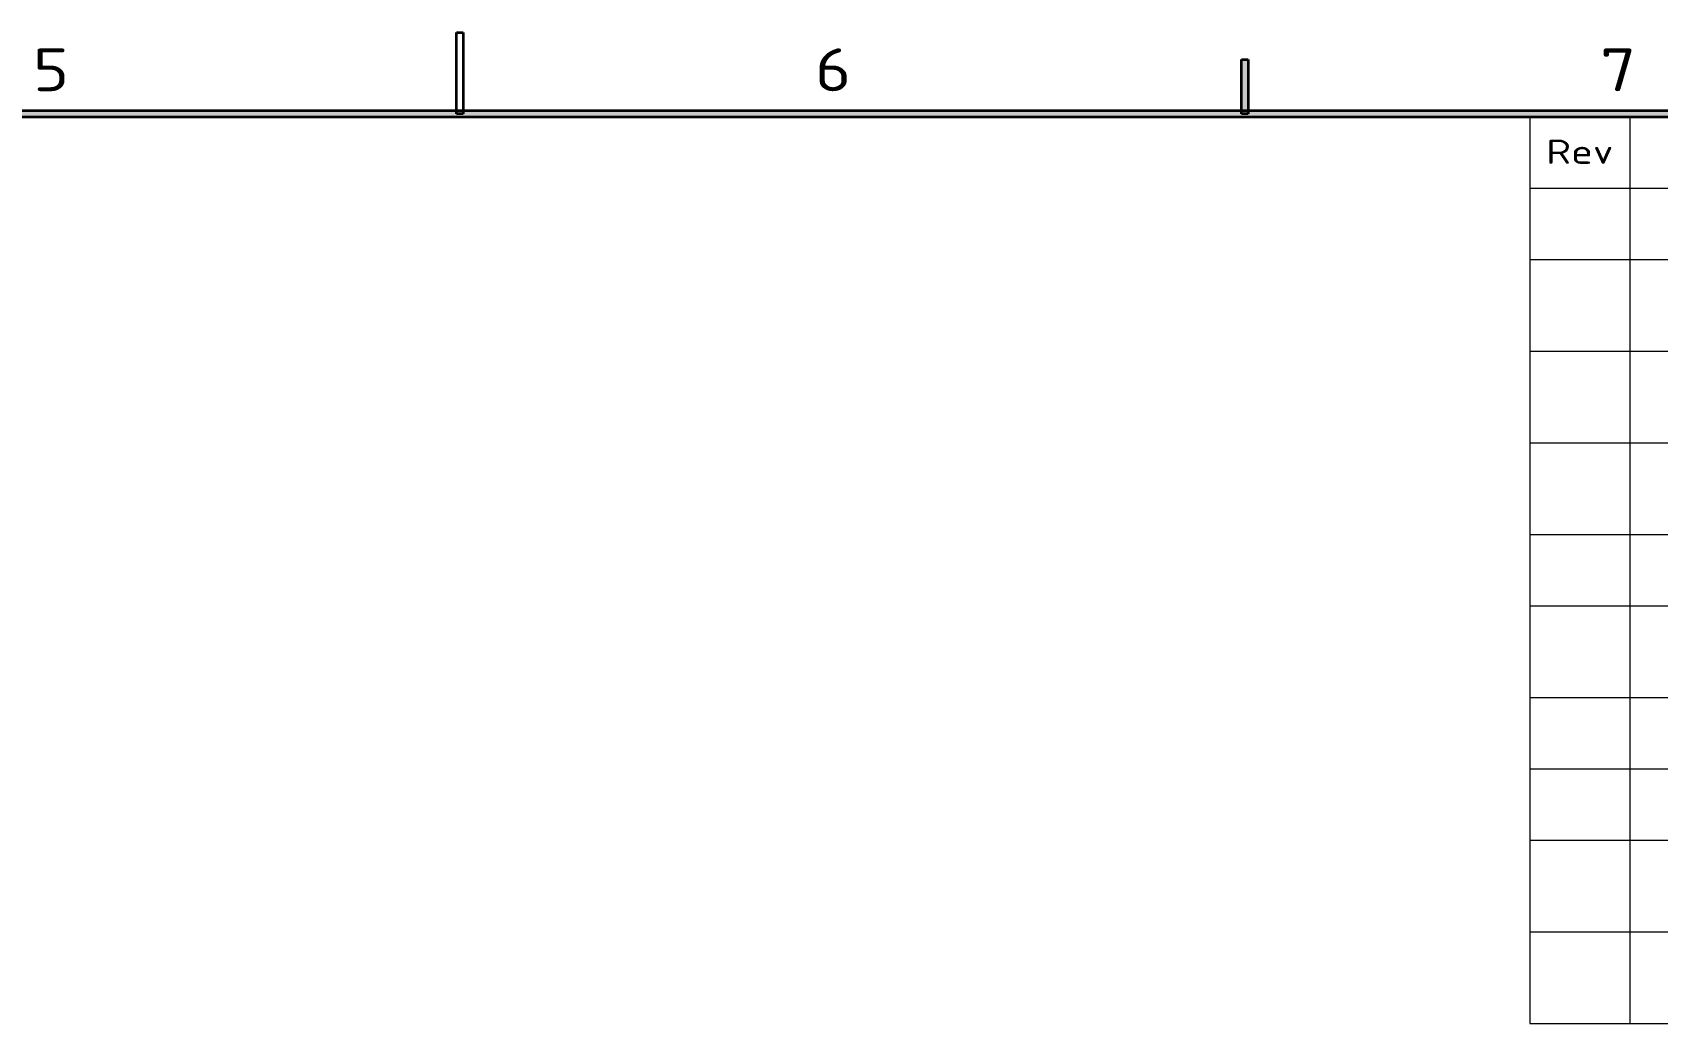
# Model space of a CAD drawing. Extents: x 23 to 587, y 4 to 413.
# Drawn here: x 281.8 to 395.6, y 343.3 to 412.7 of the extents above; entities that cross this region are included whole.
import ezdxf
from ezdxf.enums import TextEntityAlignment as Align

# ---------------------------------------------------------------- set-up
doc = ezdxf.new("R2010")
doc.units = 0
doc.layers.get('0').update_dxf_attribs({"lineweight": 13})
doc.layers.add('3', color=7, linetype='Continuous', lineweight=13)
doc.styles.get("Standard").update_dxf_attribs({"font": 'isocp.shx'})

# ---------------------------------------------------------------- blocks, each defined once
blk = doc.blocks.new('BLOCK236')
at = {"layer": '3', "color": 7, "lineweight": 13}
blk.add_text('5', height=3, dxfattribs=at).set_placement((281.82, 408.59), (284.35, 408.59), align=Align.FIT)
blk = doc.blocks.new('BLOCK237')
at = {"layer": '3', "color": 7, "lineweight": 13}
blk.add_text('6', height=3, dxfattribs=at).set_placement((336.62, 408.59), (339.16, 408.59), align=Align.FIT)
blk = doc.blocks.new('BLOCK238')
at = {"layer": '3', "color": 7, "lineweight": 13}
blk.add_text('7', height=3, dxfattribs=at).set_placement((391.62, 408.59), (394.16, 408.59), align=Align.FIT)
blk = doc.blocks.new('BLOCK300')
at = {"layer": '3', "color": 7, "lineweight": 5}
blk.add_solid([(410.24, 407.24), (409.76, 406.76), (30, 407.24), (30, 406.76)], dxfattribs=at)
blk = doc.blocks.new('BLOCK314')
at = {"layer": '3', "color": 7, "lineweight": 5}
blk.add_solid([(366.49, 410.8), (366.97, 410.8), (366.49, 407), (366.97, 407)], dxfattribs=at)
blk = doc.blocks.new('BLOCK336')
at = {"color": 7, "lineweight": 13}
for p, q in [((410.26, 407), (603.26, 407)), ((410.26, 407), (410.26, 343.47)), ((417.26, 407), (417.26, 343.47)), ((410.26, 402), (445.26, 402)), ((410.26, 397), (603.26, 397)), ((410.26, 390.58), (603.26, 390.58)), ((410.26, 384.16), (603.26, 384.16)), ((410.26, 377.74), (603.26, 377.74)), ((410.26, 372.74), (603.26, 372.74)), ((410.26, 366.31), (603.26, 366.31)), ((410.26, 361.31), (603.26, 361.31)), ((410.26, 356.31), (603.26, 356.31)), ((410.26, 349.89), (603.26, 349.89)), ((410.26, 343.47), (603.26, 343.47))]:
    blk.add_line(p, q, dxfattribs=at)
blk.add_text('Rev', height=1.7, dxfattribs=at).set_placement((411.41, 403.71), (416.12, 403.71), align=Align.FIT)

msp = doc.modelspace()

# ---------------------------------------------------------------- linework, layer by layer
at = {"layer": '3', "color": 7, "lineweight": 35, "ltscale": 0.142588}
for p, q in [((311.49, 407), (311.49, 412.7)), ((311.97, 412.7), (311.97, 407))]:
    msp.add_line(p, q, dxfattribs=at)
at = {"layer": '3', "color": 7, "lineweight": 35, "ltscale": 0.011875}
for p, q in [((311.49, 412.7), (311.97, 412.7)), ((366.49, 410.8), (366.97, 410.8)), ((311.97, 407), (311.49, 407)), ((366.97, 407), (366.49, 407))]:
    msp.add_line(p, q, dxfattribs=at)
at = {"layer": '3', "color": 7, "lineweight": 35, "ltscale": 0.095}
for p, q in [((366.49, 407), (366.49, 410.8)), ((366.97, 410.8), (366.97, 407))]:
    msp.add_line(p, q, dxfattribs=at)
at = {"layer": '3', "color": 7, "lineweight": 35}
for p, q in [((30, 407.24), (580.2, 407.24)), ((579.73, 406.76), (30, 406.76))]:
    msp.add_line(p, q, dxfattribs=at)

# ---------------------------------------------------------------- block references
at = {"lineweight": 0}
msp.add_blockref('BLOCK336', (-23.56, -0.21), dxfattribs=at)
at = {"layer": '3', "lineweight": 0}
for name in ['BLOCK236', 'BLOCK237', 'BLOCK238', 'BLOCK314', 'BLOCK300']:
    msp.add_blockref(name, (0, 0), dxfattribs=at)

doc.saveas('drawing.dxf')
